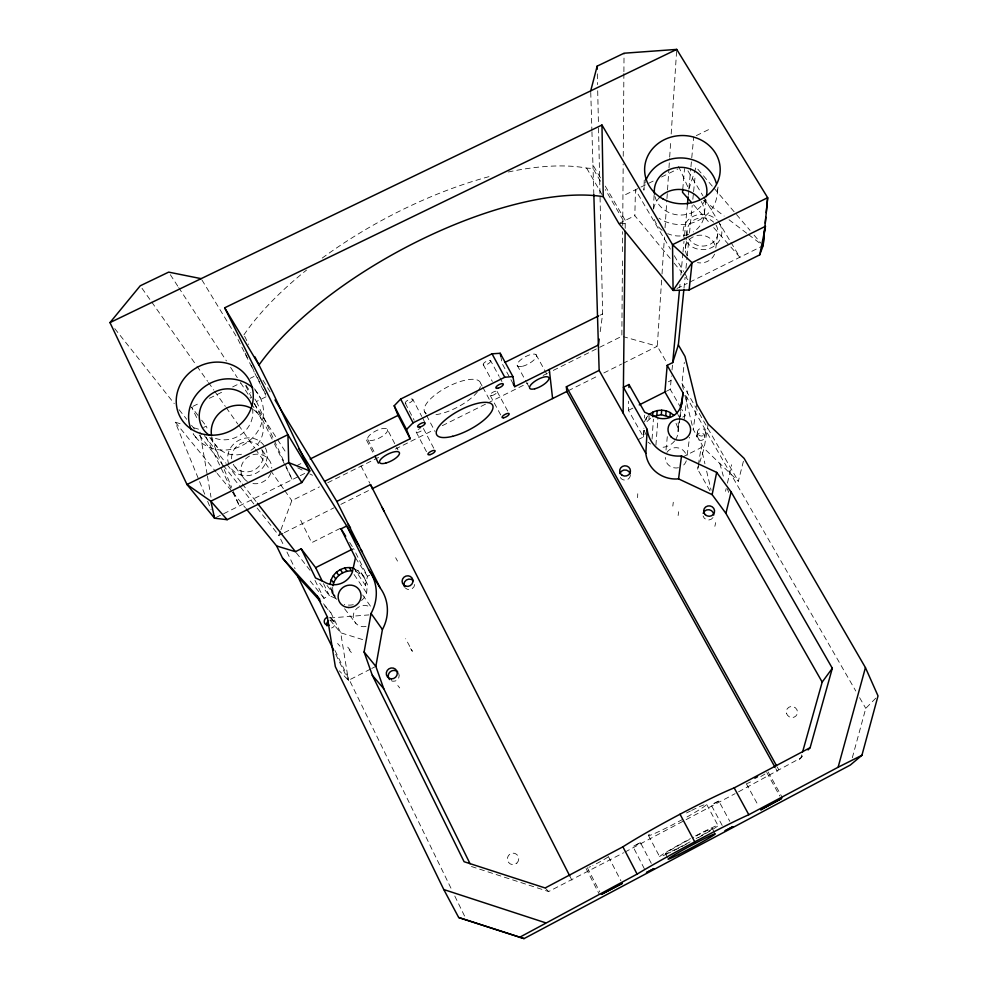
<?xml version="1.0" encoding="UTF-8"?>
<svg xmlns="http://www.w3.org/2000/svg" width="988" height="988" viewBox="0 0 988 988"><rect width="100%" height="100%" fill="white"/><g stroke="black" fill="none" stroke-linecap="round" stroke-linejoin="round"><path stroke-width="0.74" stroke-dasharray="4.94 3.71" d="M622.44 260.881L621.847 336.253L548.661 372.711M622.502 251.644L622.662 231.649M622.712 225.499L623.181 163.971M623.243 156.277L623.885 73.211M623.897 71.667L624.046 53.216M625.182 228.339L625.231 223.708L605.311 189.548M638.1 439.648L643.435 436.955L628.442 410.341L628.627 401.227M670.197 258.387L634.839 215.705L635.457 189.758L670.407 249.124M644.25 180.063L643.892 190.153A36.754 33.333 0.2 0 1 645.46 181.582M637.581 497.668L637.754 493.765M653.426 208.888L654.167 193.5M643.435 436.955L643.88 428.224M644.386 418.048L644.534 415.145M648.264 415.676L646.337 417.887L646.103 422.37L651.401 417.43M648.955 419.085L649.141 416.084M661.614 280.11L657.292 346.245L667.295 363.609M662.022 273.948L664.442 237.046M665.048 227.808L666.851 200.132M666.962 198.588L668.864 169.368M668.975 167.824L669.58 158.599M669.679 157.067L670.778 140.148M671.185 133.998L676.718 49.4M652.068 439.092L653.401 419.122M655.921 445.205L657.971 417.924M682.757 189.326L684.523 168.578M680.942 408.007L670.235 389.334L671.47 375.971M672.025 370.018L672.717 362.571M679.707 287.385L679.991 284.309M680.856 275.109L682.856 253.62M682.992 252.088L683.992 241.344M684.561 235.206L687.413 204.528M688.278 195.315L688.698 190.709M678.583 166.33L688.846 189.177L690.785 168.269M690.933 166.774L691.625 159.303M691.761 157.808L693.712 136.9M666.011 450.034L667.295 436.647M685.314 248.618L686.413 237.194M686.549 235.774L686.956 231.488M683.992 288.224L685.067 277.492M685.981 268.304L687.043 257.572M687.191 256.04L688.871 239.17M689.488 233.044L692.23 205.442M692.835 199.317L693.453 193.179M693.601 191.647L695.28 174.79M683.412 389.371L681.967 383.43L684.326 362.423M675.545 439.697A17.302 16.376 2 0 0 678.101 431.571L678.139 422.876L678.608 427.162L680.077 418.455M678.101 431.571L679.299 421.234M679.46 419.764L680.658 409.39M680.263 416.948L681.127 409.44M704.395 213.285L706.074 198.921M672.816 506.091L673.285 502.25M684.215 419.184L687.71 390.964M717.374 191.993L718.128 186.226M600.21 331.684L602.643 313.9L598.481 126.155M678.126 515.526L678.645 511.759M687.117 455.209L689.587 437.375M715.806 248L717.98 232.304M743.408 461.26L738.345 481.267L704.086 448.354L693.218 429.422L696.812 404.339M696.75 436.498L697.405 432.114M709.841 490.641L697.614 469.201L698.096 466.324M698.331 464.891L701.443 445.823M704.592 437.733A4.001 3.791 5.3 0 0 699.8 432.942A4.001 3.791 5.3 0 0 697.849 439.215A4.001 3.791 5.3 0 0 704.592 437.733L705.481 432.374M708.198 424.087L704.086 448.354L699.776 462.248M361.497 600.543A17.747 16.907 -30.9 0 0 366.634 593.01L367.338 584.143L363.794 576.72L367.338 584.143M714.867 526.32L715.695 522.627M725.525 491.308L726.143 488.665M727.427 483.107L731.663 464.743M852.311 757.784L865.772 708.359L878.023 695.898M801.774 754.894L800.935 757.87L736.48 792.944M697.614 469.201L699.343 463.644M688.846 189.177L696.046 167.12L713.064 187.053M280.382 531.211L278.826 535.385L284.248 546.488M280.901 529.827L291.818 500.632L319.433 486.874M644.46 421.802L646.337 417.887M722.203 825.425L711.261 805.134L714.818 802.923L718.819 801.058L729.799 821.337M718.819 801.058L711.261 805.134M799.329 759.649L805.022 753.338M644.361 868.773L632.95 846.506L640.434 842.616L651.327 863.413M640.434 842.616L632.802 846.654M471.437 866.513L548.636 891.547L623.589 852.768M624.947 852.051L735.121 793.66M370.364 669.172L348.443 680.374L339.366 670.864M371.735 668.468L375.848 666.369M682.597 457.049L701.147 447.638L704.926 463.804M369.636 575.201L367.437 576.313L365.474 585.427L365.227 580.944M682.733 417.109L685.388 415.775L681.708 409.341M340.156 528.419L311.726 542.671L300.364 519.626M668.37 381.776L671.062 380.429M628.442 410.341L635.198 406.945M666.258 391.322L670.235 389.334M282.963 533.322L278.826 535.385L254.842 505.164M284.334 532.631L333.956 507.832M340.848 504.386L372.538 488.554M568.162 390.791L598.32 375.712M603.816 372.97L621.637 364.053M623.008 363.374L657.292 346.245L623.329 336.673M215.952 517.539L298.944 476.302M300.303 475.636L308.392 471.609M676.953 288.508L687.253 283.383M689.834 282.099L761.736 246.383M327.72 482.749L378.812 457.308M395.385 449.046L434.053 429.792M442.328 425.667L486.528 403.66M487.899 402.968L527.95 383.023M543.141 375.452L547.278 373.39M296.437 465.817L301.92 463.088M599.901 315.271L602.643 313.9M686.512 812.963L690.353 811.062M691.637 810.419L693.514 809.493A33.061 1.988 -28.2 0 1 697.195 807.752M203.553 427.483L206.233 426.161L208.011 430.435M254.855 399.004L256.46 401.499L266.464 396.583M618.883 223.535L634.839 215.705M192.932 406.352L199.786 403.005M209.37 398.312L223.066 391.606M232.662 386.913L240.874 382.887M250.1 378.379L253.99 376.477M625.552 194.599L639.569 187.745M640.94 187.078L654.636 180.372M661.491 177.013L677.929 168.973M696.305 135.628L710.594 128.662M329.856 617.982L368.932 614.907M620.155 223.572L625.231 223.708M508.264 171.998A228.08 94.342 -28.3 0 1 586.613 168.084L593.059 168.528L601.482 182.978M204.751 494.222L175.284 422.234L182.41 424.358M193.821 427.755L199.514 429.459L200.28 433.967M362.621 639.582L340.699 632.789L329.313 619.229M353.766 568.322L361.287 573.052L365.931 579.956M361.287 573.052L363.436 576.313L355.976 571.62L354.507 569.421M335.377 598.32L329.35 595.542L318.284 581.463M297.746 467.843L304.452 471.227M309.812 473.919L312.492 475.277M703.456 200.292L724.155 216.051M729.02 219.756L747.274 233.65M748.496 234.588L759.451 242.924M648.177 442.216L650.512 444.032M545.154 887.977L549.242 892.164M324.681 605.977L330.881 612.77L340.699 632.789L348.443 680.374L335.624 654.081M693.576 204.825L709.68 223.053M713.707 227.623L739.864 257.251L730.416 241.541M337.6 643.484L339.971 646.189M349.085 649.882L351.358 652.525M347.739 647.152L350.036 649.82M714.065 188.226L750.09 230.451M754.103 235.144L761.106 243.357M331.462 618.476L333.882 621.378M674.125 263.129L681.979 272.614M685.907 277.356L687.87 279.728M323.521 603.792L330.881 612.77M175.284 422.234L216.199 472.202M217.175 473.388L231.797 491.234M232.773 492.419L245.432 507.894M310.207 581.03L325.719 600.272M193.166 433.979L196.908 438.647M114.781 328.646L174.258 403.598M179.05 409.65L186.732 419.32M191.524 425.359L194.401 428.99M199.206 435.041L222.226 464.051M223.189 465.262L239.491 485.812M240.454 487.022L253.879 503.954M397.818 685.536L399.695 687.907M204.269 435.51L226.104 463.347M227.055 464.558L241.294 482.712M242.245 483.922L256.497 502.077M296.314 552.823L310.108 570.409M209.765 437.561L217.064 446.947M235.193 467.077L244.407 479.019M344.59 608.756L355.804 623.292M331.857 592.849L336.747 599.605L331.857 592.849L330.239 584.118M327.028 585.476L335.994 597.098M197.983 415.392L191.561 407.031L197.538 419.394M201.651 420.184L206.233 426.161M330.461 588.613L332.87 591.75L334.265 595.949M142.013 288.298L150.88 300.871M151.769 302.118L196.081 364.943M196.97 366.202L207.603 381.269M208.493 382.529L213.816 390.075M214.692 391.322L225.338 406.401M226.215 407.661L237.738 423.988M238.627 425.248L254.583 447.86M255.472 449.12L269.65 469.226M270.539 470.486L283.84 489.332M284.717 490.579L291.818 500.632M262.191 450.133L268.217 458.815M362.67 594.974L371.414 607.571M354.05 574.473L366.634 593.01M353.383 567.359L367.585 588.589M357.866 570.187L360.04 573.472M410.6 648.634L412.367 651.29L405.648 638.717M251.236 403.487L260.943 418.295M170.331 274.701L177.865 286.285M178.704 287.57L226.425 360.941M230.599 367.375L237.305 377.675M240.652 382.825L250.693 398.275M254.04 403.425L286.693 453.628M355.458 557.837L367.437 576.313L353.556 548.562M246.024 385.295L250.841 392.767M349.629 542.412L352.765 547.34M254.571 388.753L260.103 397.497M201.923 279.95L237.318 338.081M263.018 380.269L271.811 394.718M687.932 170.85L702.876 195.723M703.666 197.032L717.041 219.287M717.831 220.596L729.638 240.232M674.298 255.719L683.622 271.552M684.4 272.873L688.278 279.468M591.948 131.713L592.948 165.008L601.408 179.507M605.261 186.102L625.268 220.398M586.613 168.084L603.26 196.674M681.967 383.43L738.345 481.267M685.758 395.682L855.769 690.995M859.622 697.676L865.772 708.359M677.817 414.478L679.324 417.134M777.21 766.947L778.705 769.64M775.802 768.627L777.297 771.319M768.133 771.949L782.607 798.156M536.052 354.667L548.525 377.255M766.774 772.468L779.828 796.093M517.132 365.202L525.875 381.17M526.604 382.504L529.519 387.827M746.236 783.546L758.475 805.887M395.645 557.714L397.509 561.098M513.254 383.974L502.213 363.732L500.78 356.26M490.727 360.867A4.211 1.544 -28.6 0 1 485.38 365.017A4.211 1.544 -28.6 0 1 484.812 362.3A4.211 1.544 -28.6 0 1 490.727 360.867L499.138 376.379M499.842 377.663L501.953 381.541M483.218 364.597L492.32 381.405M497.125 391.483L507.721 411.057M490.147 395.361L500.718 414.948M480.65 383.319L482.082 385.999M482.811 387.333L490.023 400.72M706.679 804.504L718.066 825.635M712.348 828.673L714.497 832.662M665.393 853.632L667.505 857.646M648.412 835.354L659.626 856.682M424.383 411.267L425.803 413.96M426.507 415.318L435.029 431.509M412.848 399.461A4.236 1.556 -27.3 0 1 407.624 403.549A4.236 1.556 -27.3 0 1 406.698 400.992A4.236 1.556 -27.3 0 1 412.848 399.461L421.765 416.454M422.456 417.763L424.519 421.691M433.732 448.194L423.358 428.397A4.014 1.408 -27.3 0 1 419.937 431.657A4.014 1.408 -27.3 0 1 416.146 431.707A4.014 1.408 -27.3 0 1 420.221 428.434M405.278 403.215L414.17 420.233M416.17 431.966L426.532 451.788M387.481 429.595A11.029 3.952 -26.7 0 1 374.007 440.055A11.029 3.952 -26.7 0 1 371.29 433.757A11.029 3.952 -26.7 0 1 387.481 429.595L395.904 445.884M396.608 447.243L398.016 449.948M608.373 856.571L620.872 880.728M367.734 439.401L375.403 454.381M587.354 867.699L599.79 891.942M366.499 440.018L374.168 454.999M586.045 868.39L599.16 893.979M361.028 465.99L369.821 483.268M570.101 876.677L571.904 880.16M244.616 336.229L248.717 344.454M245.11 353.087L248.482 359.867M251.187 365.288L254.558 372.056M257.263 377.478L260.634 384.258M263.339 389.68L265.364 393.743M237.997 339.44L254.262 372.093M254.941 373.452L260.363 384.344M261.042 385.703L265.784 395.225M245.666 385.691L251.829 398.127M254.571 403.66L273.725 442.34M274.405 443.723L292.201 479.649L284.544 462.903M323.471 583.587L329.35 595.542L323.805 598.345L314.703 579.783M286.952 552.033L295.066 568.68M335.006 650.524L452.096 890.509M454.801 896.054L466.299 919.643M206.159 437.239L232.057 490.801M232.711 492.172L239.355 505.905L232.254 488.813M256.46 401.499L273.688 439.178M274.331 440.574L283.902 461.507M210.975 437.548L231.661 487.393M207.641 501.286L211.111 509.746M676.027 423.321L677.632 427.322M645.782 434.362L644.176 430.323L643.941 434.72L643.509 430.459M719.82 463.471L723.327 476.117M684.869 395.299L693.218 429.422M706.642 471.14L711.101 490.246M200.539 435.473L207.171 474.586M207.431 476.093L211 497.162M332.647 587.292L332.87 591.75M590.75 92.378L591.898 130.206M593.837 194.611L592.948 165.008M597.32 73.828L597.567 84.61M597.703 90.76L598.456 124.612M674.693 440.87A17.302 16.376 2 0 1 660.268 447.428M712.978 517.589A5.422 5.187 8.9 0 1 703.098 515.995M630.344 475.191A5.36 5.113 -0.5 0 1 624.799 480.119A5.36 5.113 -0.5 0 1 619.649 474.82M426.31 413.564A31.493 11.288 -27.9 0 1 452.887 384.332A31.493 11.288 -27.9 0 1 478.241 390.754M477.439 391.841A31.493 11.288 -27.9 0 1 435.165 414.725M330.054 620.192A4.125 3.94 -34.9 0 1 334.784 623.206A4.125 3.94 -34.9 0 1 331.499 627.985M329.72 617.364A4.162 3.964 -34.8 0 1 330.98 624.169M353.284 604.693A17.747 16.907 -30.9 0 1 344.219 604.36M719.474 223.498A19.402 17.71 1.7 0 1 711.78 247.531A19.402 17.71 1.7 0 1 685.425 240.319M684.857 239.281A19.402 17.71 1.7 0 1 691.551 217.261A19.402 17.71 1.7 0 1 716.473 219.756M705.444 199.082A26.306 23.86 0.2 0 1 679.213 215.001A26.306 23.86 0.2 0 1 655.007 196.612M717.3 189.091A36.754 33.333 0.2 0 1 698.368 220.472A36.754 33.333 0.2 0 1 658.996 218.212M716.065 225.178A15.524 14.165 1.7 0 1 709.915 244.394A15.524 14.165 1.7 0 1 688.834 238.627M687.376 235.169A15.524 14.165 1.7 0 1 695.033 219.459A15.524 14.165 1.7 0 1 713.669 222.177M701.27 201.577A25.565 23.28 0.3 0 1 693.329 231.908M688.624 234.242A25.565 23.28 0.3 0 1 667.74 233.687M662.145 230.34A25.565 23.28 0.3 0 1 653.945 218.015M653.599 208.937A25.565 23.28 0.3 0 1 659.453 197.514M714.583 254.151A15.153 13.881 1.8 0 1 697.466 262.647M687.142 255.608A15.153 13.881 1.8 0 1 695.626 235.873M696.898 235.552A15.153 13.881 1.8 0 1 715.584 248.223M265.389 447.848A20.069 18.599 -27.7 0 1 256.176 473.203A20.069 18.599 -27.7 0 1 229.969 466.707M228.907 464.521A20.069 18.599 -27.7 0 1 239.244 440.08A20.069 18.599 -27.7 0 1 264.821 446.786M252.471 408.464A27.232 25.046 -26.6 0 1 241.319 434.263A27.232 25.046 -26.6 0 1 212.667 437.239M254.929 389.988A38.05 34.988 -26.6 0 1 247.099 442.501A38.05 34.988 -26.6 0 1 193.253 433.72M253.471 409.662A26.441 24.404 -26.9 0 1 248.025 451.961M241.504 454.245A26.441 24.404 -26.9 0 1 211.803 436.82M247.358 481.489A15.672 14.561 -27.9 0 1 249.322 456.184A15.672 14.561 -27.9 0 1 271.762 468.139M270.798 473.24A15.672 14.561 -27.9 0 1 252.199 483.428M261.795 449.626A16.055 14.882 -27.7 0 1 253.965 470.14A16.055 14.882 -27.7 0 1 233.007 463.854M231.649 458.852A16.055 14.882 -27.7 0 1 240.887 443.402A16.055 14.882 -27.7 0 1 258.695 445.502M699.368 806.764A33.061 1.988 -28.2 0 1 683.807 818.743M682.597 819.41A33.061 1.988 -28.2 0 1 654.204 833.674A33.061 1.988 -28.2 0 1 651.45 832.785M696.244 835.897A26.664 1.198 -28.2 0 1 712.397 828.562A26.664 1.198 -28.2 0 1 696.083 838.565M690.155 841.801A26.664 1.198 -28.2 0 1 677.607 848.346M676.311 848.988A26.664 1.198 -28.2 0 1 667.122 852.236A26.664 1.198 -28.2 0 1 693.835 837.145M695.577 835.885A33.184 1.494 -28.2 0 1 718.14 825.462A33.184 1.494 -28.2 0 1 696.12 838.886M686.215 844.221A33.184 1.494 -28.2 0 1 668.53 853.2M667.48 853.706A33.184 1.494 -28.2 0 1 662.355 854.571A33.184 1.494 -28.2 0 1 690.414 838.602M764.922 774.049A11.757 0.704 -28.4 0 1 760.785 776.531M750.547 781.953A11.757 0.704 -28.4 0 1 747.15 783.472M608.028 856.954A11.893 0.716 -28 0 1 592.775 865.525M590.577 866.562A11.893 0.716 -28 0 1 588.873 867.291M727.094 488.554A27.256 26.009 7.7 0 1 728.662 492.382M414.688 584.501A5.446 5.224 -26.7 0 1 405.216 587.897M398.646 673.334A5.545 5.36 -37.4 0 1 390.631 680.448M366.042 626.454A10.979 10.51 -32.6 0 1 353.445 614.289A10.979 10.51 -32.6 0 1 370.179 607.064M686.277 460.791A10.707 10.164 3.9 0 1 683.375 465.274M678.497 467.744A10.707 10.164 3.9 0 1 665.307 457.469M666.888 452.442A10.707 10.164 3.9 0 1 686.413 455.53M243.925 334.858A228.08 94.342 -28.3 0 1 306.564 270.057M322.199 258.09A228.08 94.342 -28.3 0 1 492.123 175.815M698.528 434.856A4.038 3.816 5.2 0 0 705.321 433.361A4.038 3.816 5.2 0 0 700.492 428.533A4.038 3.816 5.2 0 0 698.528 434.856M491.691 395.62A3.989 1.396 -28.5 0 0 497.199 391.853A3.989 1.396 -28.5 0 0 492.012 392.779A3.989 1.396 -28.5 0 0 491.691 395.62M786.46 713.225A5.681 5.483 34.4 0 0 795.834 716.09A5.681 5.483 34.4 0 0 793.401 706.716A5.681 5.483 34.4 0 0 786.46 713.225M522.442 366.301A10.917 3.89 -29.1 0 0 536.521 355.569A10.917 3.89 -29.1 0 0 521.503 359.2A10.917 3.89 -29.1 0 0 522.442 366.301M516.848 863.129A5.78 5.669 -75.9 0 0 514.81 853.36A5.78 5.669 -75.9 0 0 507.499 860.116A5.78 5.669 -75.9 0 0 516.848 863.129"/><path stroke-width="1.48" d="M623.119 413.021L625.145 231.427M628.911 387.543L628.973 384.505L623.403 387.296L647.189 429.372A31.258 29.517 3.3 0 0 681.498 455.95L716.67 472.388L731.12 491.938L832.328 668.271L810.135 747.681L808.085 749.941M802.602 751.917L822.189 682.078L725.908 513.389L712.138 494.655L678.571 478.884A29.838 28.306 3.7 0 1 645.831 453.393L647.189 429.372M652.907 412.082L652.623 416.603L661.318 414.701L669.876 417.158L670.321 412.638C663.714 408.859 654.995 409.6 649.227 414.577M656.835 415.108L657.168 410.576M661.318 414.701L661.676 410.156M677.052 413.157L664.936 391.989L667.184 365.35L672.717 362.571L678.348 344.948L683.844 289.756M682.757 189.326L682.51 192.29L691.563 202.54M665.764 415.392L666.171 410.86M672.717 362.571L679.423 290.447M687.413 204.528L688.13 196.847M201.132 278.653L168.664 272.12L140.247 285.791L109.977 322.594L187.004 484.515L214.581 518.218L227.154 519.688L301.834 482.539L309.75 470.943L287.916 434.671L224.671 307.811L601.964 125.019L603.26 196.674L618.883 223.535L673.087 290.423L689.105 289.966L759.723 254.855L763.106 245.703L763.959 236.7M764.243 233.699L764.823 227.697M765.243 223.189L765.811 217.187M766.243 212.692L767.664 197.686L676.718 49.4L624.046 53.216L597.16 66.134L590.713 90.859M689.105 289.966L692.045 262.685L672.532 244.678L601.964 125.019M680.831 407.921L683.054 392.915L667.184 365.35M681.658 404.932L683.054 392.915M763.106 245.703L767.664 197.686L672.532 244.678L673.087 290.423L692.045 262.685L765.49 226.277L759.723 254.855M678.571 478.884L681.498 455.95M599.197 339.094L598.382 345.022L514.723 386.679L513.254 383.974M470.078 863.759L383.727 688.661L375.848 666.369L382.418 629.517A40.99 39.137 -33.1 0 0 380.133 587.848L336.797 501.435L275.01 399.967M810.135 747.681L734.183 787.893A74.866 4.458 -28.2 0 0 622.897 846.815L545.154 887.977L464.088 861.709L372.315 675.31L364.103 651.994L371.056 613.425A42.978 40.891 -32.3 0 0 368.734 569.878L346.739 525.974L340.984 528.852L355.458 557.837L352.37 572.003A18.76 17.796 -30.1 0 1 324.348 581.994L315.518 577.943L301.217 548.785L295.424 551.687L276.615 545.956L246.407 509.079M712.138 494.655L716.67 472.388M330.239 584.118C331.128 573.04 343.194 565.013 353.766 568.322M332.981 585.822C334.24 577.078 342.824 570.595 351.518 570.879L349.27 567.569M725.908 513.389L731.12 491.938M276.615 545.956L282.543 558.146L317.074 595.949L327.324 616.87L335.327 666.641L443.785 889.546L458.691 917.519L524.048 938.6L850.322 765.045L861.919 755.289L878.023 695.898L865.439 667.616L744.125 458.395L708.198 424.087L696.812 404.339L685.005 356.421L678.348 344.948M519.342 937.439L637.099 874.108A75.199 3.075 -28.2 0 1 748.805 814.717L838.108 767.244L865.439 667.616M822.189 682.078L832.328 668.271M324.57 481.354L410.181 438.721L398.041 415.405L394.187 405.796L400.659 399.053L492.024 353.815L500.212 353.272L512.92 376.576L514.723 386.679M410.181 438.721L406.525 429.484L413.083 422.827L504.782 377.255L512.92 376.576M301.217 548.785L315.629 567.631L352.197 549.242M639.248 404.907L664.936 391.989M838.108 767.244L861.919 755.289M336.797 501.435L370.5 484.602L372.538 488.554L566.791 391.47L566.371 386.765L599.148 370.401L593.837 194.611M310.158 459L398.041 415.405M504.967 362.361L598.518 315.95M109.977 322.594L676.718 49.4M458.691 917.519L524.048 938.6M443.785 889.546L545.537 922.78M670.321 412.638L673.841 415.355M282.543 558.146L297.833 576.584L320.557 601.457M227.154 519.688L210.839 501.2L187.004 484.515L287.916 434.671L288.718 462.606L301.834 482.539M372.315 675.31L383.727 688.661M317.074 595.949L319.84 599.308M364.103 651.994L375.848 666.369M257.436 503.287L295.424 551.687M331.227 579.684L333.623 582.895M333.327 575.596L335.71 578.845M336.426 572.138L338.785 575.411M340.292 569.545L342.614 572.83M371.056 613.425L382.418 629.517M344.676 567.989L346.961 571.286M340.984 528.852L345.689 536.249M368.734 569.878L380.133 587.848M298.882 448.836L359.052 545.808M360.991 549.686L362.423 551.996M348.282 524.344L350.518 527.987M224.671 307.811L258.98 365.004A229.265 90.402 -28.3 0 1 603.26 196.674M628.973 384.505L644.682 412.231L657.971 417.924A18.278 17.191 1.7 0 0 681.51 401.993M599.148 370.401L645.831 453.393M566.371 386.765L776.469 765.601M566.791 391.47L775.049 767.281M734.183 787.893L748.805 814.717M492.024 353.815L504.782 377.255M680.028 814.223L694.749 841.838M400.659 399.053L413.083 422.827M394.187 405.796L406.525 429.484M622.897 846.815L637.099 874.108M382.109 507.387L384.06 511.166M370.5 484.602L569.804 876.035M254.879 356.779L273.133 393.31L309.75 470.943L288.718 462.606L210.839 501.2L214.581 518.218L213.42 515.39M315.629 567.631L322.162 580.919M297.833 576.584L333.598 649.931M375.032 456.221L378.355 463.162M500.212 353.272L500.78 356.26M549.279 369.475L552.601 398.559M597.16 66.134L597.221 69.222M703.16 513.315A5.422 5.187 8.9 0 1 713.768 515.02M619.884 473.511A5.36 5.113 -0.5 0 1 630.221 473.87M329.066 625.145A4.162 3.964 -34.8 0 1 324.299 622.107A4.162 3.964 -34.8 0 1 327.608 617.278M327.102 625.947A4.125 3.94 -34.9 0 1 328.152 621.156M654.513 194.154A26.306 23.86 0.2 0 1 682.016 167.355A26.306 23.86 0.2 0 1 706.21 196.698M645.954 180.224A36.754 33.333 0.2 0 1 682.399 157.981A36.754 33.333 0.2 0 1 716.325 183.348M659.453 197.514A25.565 23.28 0.3 0 1 699.875 199.502M209.184 435.214A27.232 25.046 -26.6 0 1 211.321 394.014A27.232 25.046 -26.6 0 1 251.866 405.907M191.178 429.644A38.05 34.988 -26.6 0 1 205.677 385.925A38.05 34.988 -26.6 0 1 252.755 387.839M211.556 435.572A26.441 24.404 -26.9 0 1 222.979 410.23A26.441 24.404 -26.9 0 1 251.273 408.303M754.857 778.211A11.757 0.704 -28.4 0 1 757.574 776.741M404.438 586.773A5.446 5.224 -26.7 0 1 413.367 580.722M389.568 679.546A5.545 5.36 -37.4 0 1 390.137 671.865A5.545 5.36 -37.4 0 1 397.868 672.173M725.204 830.735L732.726 826.746L725.204 830.735M601.494 894.313L622.267 883.408L601.494 894.313M646.547 872.54L654.056 868.613L646.547 872.54M761.266 809.357L760.711 809.938L781.273 798.712L761.266 809.357M497.964 388.235A4.224 1.482 -28.6 0 0 503.349 384.122A4.224 1.482 -28.6 0 0 497.446 385.616A4.224 1.482 -28.6 0 0 497.964 388.235M452.59 436.313A31.628 10.831 -27.9 0 0 492.913 406.068A31.628 10.831 -27.9 0 0 448.367 417.418A31.628 10.831 -27.9 0 0 452.59 436.313M503.658 417.776A4.014 1.334 -28.5 0 0 509.203 414.034A4.014 1.334 -28.5 0 0 504.028 415.022A4.014 1.334 -28.5 0 0 503.658 417.776M430.101 454.628A4.026 1.346 -27.4 0 0 435.115 450.824A4.026 1.346 -27.4 0 0 429.311 452.418A4.026 1.346 -27.4 0 0 430.101 454.628M419.937 427.051A4.248 1.494 -27.4 0 0 425.198 423A4.248 1.494 -27.4 0 0 419.06 424.593A4.248 1.494 -27.4 0 0 419.937 427.051M662.849 198.86A37.791 34.135 0.1 0 0 720.19 170.381A37.791 34.135 0.1 0 0 664.208 139.74A37.791 34.135 0.1 0 0 662.849 198.86M201.256 433.695A39.15 35.889 -26.4 0 0 252.755 390.149A39.15 35.889 -26.4 0 0 190.252 372.118A39.15 35.889 -26.4 0 0 201.256 433.695M678.583 854.521A26.688 1.099 -28.2 0 0 715.201 833.995A26.688 1.099 -28.2 0 0 681.399 850.853A26.688 1.099 -28.2 0 0 678.583 854.521M534.78 388.79A10.954 3.73 -29.1 0 0 548.982 378.12A10.954 3.73 -29.1 0 0 533.977 381.924A10.954 3.73 -29.1 0 0 534.78 388.79M385.826 463.063A11.078 3.791 -26.8 0 0 399.411 452.665A11.078 3.791 -26.8 0 0 383.245 457.012A11.078 3.791 -26.8 0 0 385.826 463.063M705.185 514.625A5.471 5.224 8.8 0 0 714.361 512.587A5.471 5.224 8.8 0 0 707.828 505.967A5.471 5.224 8.8 0 0 705.185 514.625M622.193 475.302A5.397 5.15 -0.5 0 0 630.455 471.115A5.397 5.15 -0.5 0 0 622.526 466.385A5.397 5.15 -0.5 0 0 622.193 475.302M391.396 678.867A5.595 5.409 -37.2 0 0 396.768 670.852A5.595 5.409 -37.2 0 0 387.222 670.469A5.595 5.409 -37.2 0 0 391.396 678.867M405.759 586.18A5.496 5.273 -26.6 0 0 412.873 579.919A5.496 5.273 -26.6 0 0 403.956 577.214A5.496 5.273 -26.6 0 0 405.759 586.18M348.678 607.521A11.609 11.066 -31.6 0 0 359.928 591.059A11.609 11.066 -31.6 0 0 340.144 590.355A11.609 11.066 -31.6 0 0 348.678 607.521M671.124 436.906A11.313 10.683 3.5 0 0 690.155 432.695A11.313 10.683 3.5 0 0 676.669 419.184A11.313 10.683 3.5 0 0 671.124 436.906"/></g></svg>
